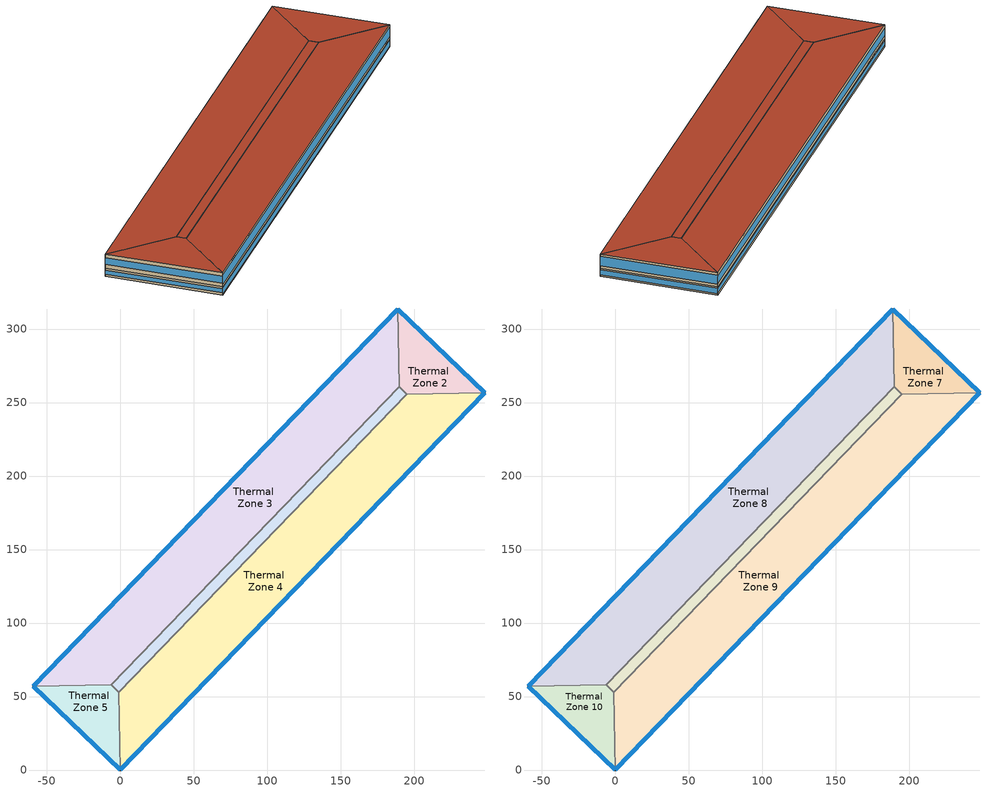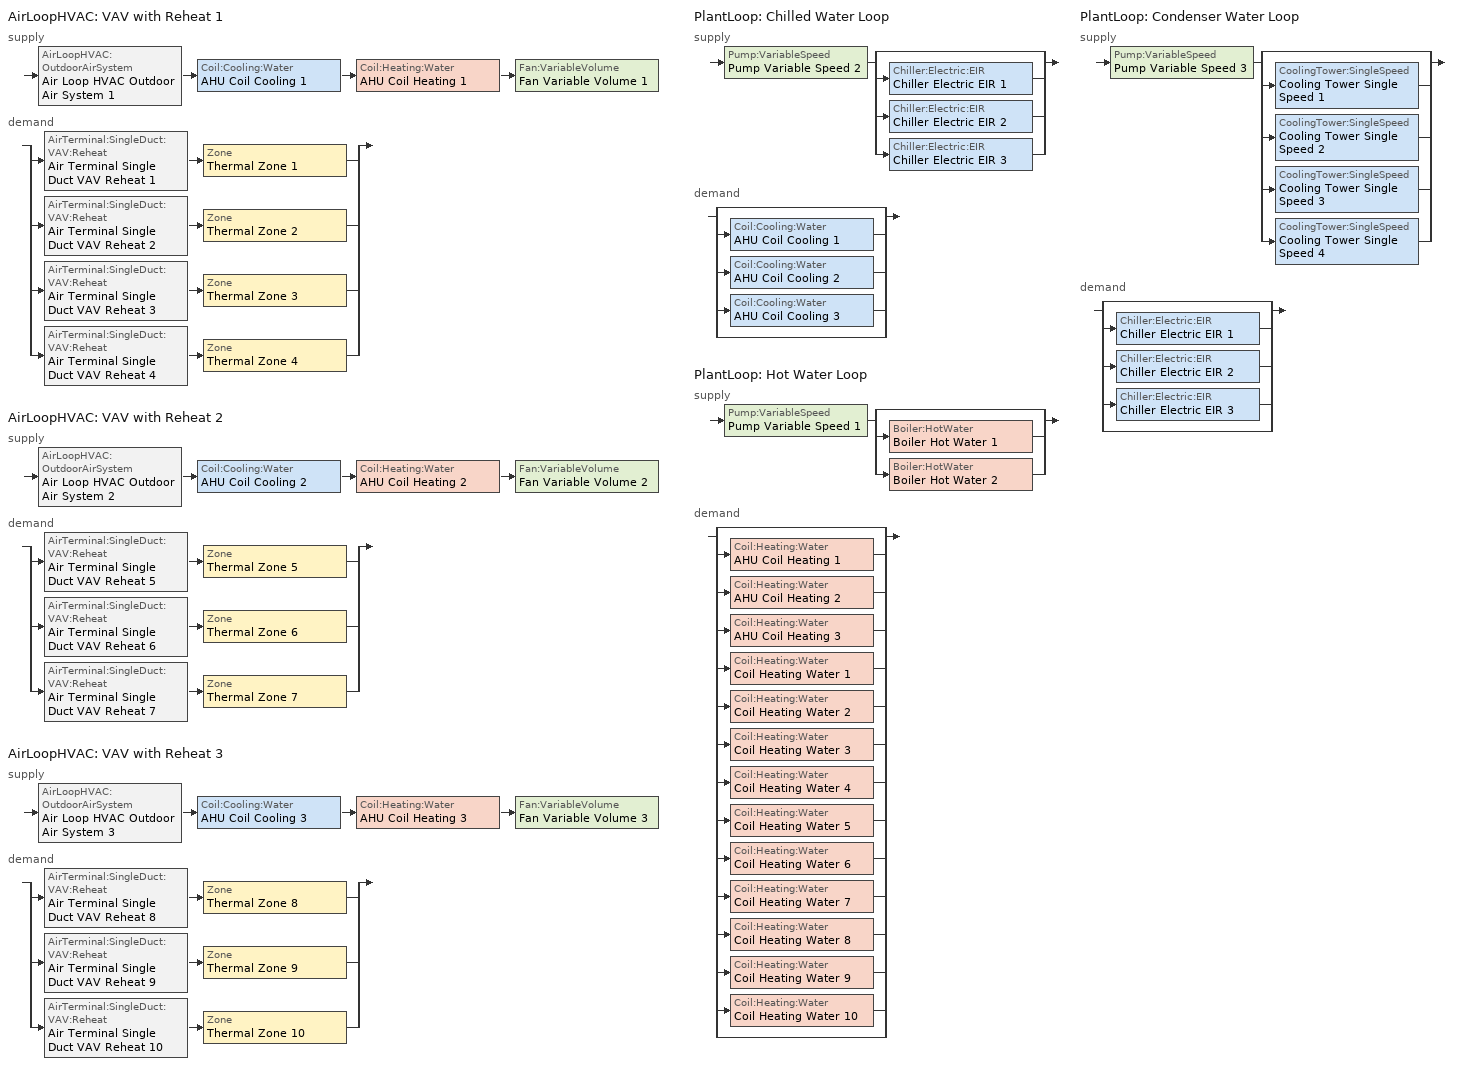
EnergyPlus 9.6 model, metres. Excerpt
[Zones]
Thermal Zone 1
 floor ground (ExtSlabCarpet): -0.92,52.97 -6.02,57.89 189.83,260.69 194.92,255.77 z0
 wall to Thermal Zone 5 (Interior Wall): -6.02,57.89 -0.92,52.97 z0:6.24
 wall to Thermal Zone 3 (Interior Wall): 189.83,260.69 -6.02,57.89 z0:6.24
 wall to Thermal Zone 2 (Interior Wall): 194.92,255.77 189.83,260.69 z0:6.24
 wall to Thermal Zone 4 (Interior Wall): -0.92,52.97 194.92,255.77 z0:6.24
Thermal Zone 2
 floor ground (ExtSlabCarpet): 194.92,255.77 189.83,260.69 188.9,313.66 247.89,256.7 z0
 wall outside (Ext Wall): 247.89,256.7 188.9,313.66 z0:6.24
 wall to Thermal Zone 4 (Interior Wall): 194.92,255.77 247.89,256.7 z0:6.24
 wall to Thermal Zone 3 (Interior Wall): 188.9,313.66 189.83,260.69 z0:6.24
 window (Ext Window): 247.88,256.7 188.91,313.65 z1.09:5.15
Thermal Zone 3
 floor ground (ExtSlabCarpet): -6.02,57.89 -58.99,56.96 188.9,313.66 189.83,260.69 z0
 wall outside (Ext Wall): 188.9,313.66 -58.99,56.96 z0:6.24
 wall to Thermal Zone 5 (Interior Wall): -58.99,56.96 -6.02,57.89 z0:6.24
 window (Ext Window): 188.9,313.65 -58.98,56.97 z1.53:4.71
Thermal Zone 4
 floor ground (ExtSlabCarpet): 194.92,255.77 247.89,256.7 0,0 -0.92,52.97 z0
 wall outside (Ext Wall): 0,0 247.89,256.7 z0:6.24
 wall to Thermal Zone 5 (Interior Wall): -0.92,52.97 0,0 z0:6.24
 window (Ext Window): 0.01,0.01 247.88,256.69 z1.09:5.15
Thermal Zone 5
 floor ground (ExtSlabCarpet): -58.99,56.96 -6.02,57.89 -0.92,52.97 0,0 z0
 wall outside (Ext Wall): -58.99,56.96 0,0 z0:6.24
 window (Ext Window): -58.98,56.96 -0.01,0.01 z1.62:4.62
Thermal Zone 6
 floor to Thermal Zone 1 (Interior Floor): -0.92,52.97 -6.02,57.89 189.83,260.69 194.92,255.77 z6.24
 wall to Thermal Zone 10 (Interior Wall): -6.02,57.89 -0.92,52.97 z6.24:16.94
 wall to Thermal Zone 8 (Interior Wall): 189.83,260.69 -6.02,57.89 z6.24:16.94
 wall to Thermal Zone 7 (Interior Wall): 194.92,255.77 189.83,260.69 z6.24:16.94
 wall to Thermal Zone 9 (Interior Wall): -0.92,52.97 194.92,255.77 z6.24:16.94
 roof outside (Ext Roof): 194.92,255.77 189.83,260.69 -6.02,57.89 -0.92,52.97 z16.94
Thermal Zone 7
 floor to Thermal Zone 2 (Interior Floor): 194.92,255.77 189.83,260.69 188.9,313.66 247.89,256.7 z6.24
 wall outside (Ext Wall): 247.89,256.7 188.9,313.66 z6.24:16.94
 wall to Thermal Zone 9 (Interior Wall): 194.92,255.77 247.89,256.7 z6.24:16.94
 wall to Thermal Zone 8 (Interior Wall): 188.9,313.66 189.83,260.69 z6.24:16.94
 window (Ext Window): 247.88,256.7 188.91,313.65 z8.11:15.07
 roof outside (Ext Roof): 247.89,256.7 188.9,313.66 189.83,260.69 194.92,255.77 z16.94
Thermal Zone 8
 floor to Thermal Zone 3 (Interior Floor): -6.02,57.89 -58.99,56.96 188.9,313.66 189.83,260.69 z6.24
 wall outside (Ext Wall): 188.9,313.66 -58.99,56.96 z6.24:16.94
 wall to Thermal Zone 10 (Interior Wall): -58.99,56.96 -6.02,57.89 z6.24:16.94
 window (Ext Window): 188.9,313.65 -58.98,56.97 z8.86:14.32
 roof outside (Ext Roof): 189.83,260.69 188.9,313.66 -58.99,56.96 -6.02,57.89 z16.94
Thermal Zone 9
 floor to Thermal Zone 4 (Interior Floor): 194.92,255.77 247.89,256.7 0,0 -0.92,52.97 z6.24
 wall outside (Ext Wall): 0,0 247.89,256.7 z6.24:16.94
 wall to Thermal Zone 10 (Interior Wall): -0.92,52.97 0,0 z6.24:16.94
 window (Ext Window): 0.01,0.01 247.88,256.69 z8.11:15.07
 roof outside (Ext Roof): -0.92,52.97 0,0 247.89,256.7 194.92,255.77 z16.94
Thermal Zone 10
 floor to Thermal Zone 5 (Interior Floor): -58.99,56.96 -6.02,57.89 -0.92,52.97 0,0 z6.24
 wall outside (Ext Wall): -58.99,56.96 0,0 z6.24:16.94
 window (Ext Window): -58.98,56.96 -0.01,0.01 z9.02:14.16
 roof outside (Ext Roof): 0,0 -0.92,52.97 -6.02,57.89 -58.99,56.96 z16.94
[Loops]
AirLoopHVAC 'VAV with Reheat 1'
 supply: AirLoopHVAC:OutdoorAirSystem 'Air Loop HVAC Outdoor Air System 1' > Coil:Cooling:Water 'AHU Coil Cooling 1' > Coil:Heating:Water 'AHU Coil Heating 1' > Fan:VariableVolume 'Fan Variable Volume 1'
 demand: split
  | AirTerminal:SingleDuct:VAV:Reheat 'Air Terminal Single Duct VAV Reheat 1' > Zone 'Thermal Zone 1'
  | AirTerminal:SingleDuct:VAV:Reheat 'Air Terminal Single Duct VAV Reheat 2' > Zone 'Thermal Zone 2'
  | AirTerminal:SingleDuct:VAV:Reheat 'Air Terminal Single Duct VAV Reheat 3' > Zone 'Thermal Zone 3'
  | AirTerminal:SingleDuct:VAV:Reheat 'Air Terminal Single Duct VAV Reheat 4' > Zone 'Thermal Zone 4'
AirLoopHVAC 'VAV with Reheat 2'
 supply: AirLoopHVAC:OutdoorAirSystem 'Air Loop HVAC Outdoor Air System 2' > Coil:Cooling:Water 'AHU Coil Cooling 2' > Coil:Heating:Water 'AHU Coil Heating 2' > Fan:VariableVolume 'Fan Variable Volume 2'
 demand: split
  | AirTerminal:SingleDuct:VAV:Reheat 'Air Terminal Single Duct VAV Reheat 5' > Zone 'Thermal Zone 5'
  | AirTerminal:SingleDuct:VAV:Reheat 'Air Terminal Single Duct VAV Reheat 6' > Zone 'Thermal Zone 6'
  | AirTerminal:SingleDuct:VAV:Reheat 'Air Terminal Single Duct VAV Reheat 7' > Zone 'Thermal Zone 7'
AirLoopHVAC 'VAV with Reheat 3'
 supply: AirLoopHVAC:OutdoorAirSystem 'Air Loop HVAC Outdoor Air System 3' > Coil:Cooling:Water 'AHU Coil Cooling 3' > Coil:Heating:Water 'AHU Coil Heating 3' > Fan:VariableVolume 'Fan Variable Volume 3'
 demand: split
  | AirTerminal:SingleDuct:VAV:Reheat 'Air Terminal Single Duct VAV Reheat 8' > Zone 'Thermal Zone 8'
  | AirTerminal:SingleDuct:VAV:Reheat 'Air Terminal Single Duct VAV Reheat 9' > Zone 'Thermal Zone 9'
  | AirTerminal:SingleDuct:VAV:Reheat 'Air Terminal Single Duct VAV Reheat 10' > Zone 'Thermal Zone 10'
PlantLoop 'Chilled Water Loop'
 supply: Pump:VariableSpeed 'Pump Variable Speed 2' > split
  | bypass
  | Chiller:Electric:EIR 'Chiller Electric EIR 1'
  | Chiller:Electric:EIR 'Chiller Electric EIR 2'
  | Chiller:Electric:EIR 'Chiller Electric EIR 3'
 demand: split
  | bypass
  | Coil:Cooling:Water 'AHU Coil Cooling 1'
  | Coil:Cooling:Water 'AHU Coil Cooling 2'
  | Coil:Cooling:Water 'AHU Coil Cooling 3'
  | bypass
PlantLoop 'Hot Water Loop'
 supply: Pump:VariableSpeed 'Pump Variable Speed 1' > split
  | bypass
  | Boiler:HotWater 'Boiler Hot Water 1'
  | Boiler:HotWater 'Boiler Hot Water 2'
 demand: split
  | bypass
  | Coil:Heating:Water 'AHU Coil Heating 1'
  | Coil:Heating:Water 'AHU Coil Heating 2'
  | Coil:Heating:Water 'AHU Coil Heating 3'
  | Coil:Heating:Water 'Coil Heating Water 1'
  | Coil:Heating:Water 'Coil Heating Water 2'
  | Coil:Heating:Water 'Coil Heating Water 3'
  | Coil:Heating:Water 'Coil Heating Water 4'
  | Coil:Heating:Water 'Coil Heating Water 5'
  | Coil:Heating:Water 'Coil Heating Water 6'
  | Coil:Heating:Water 'Coil Heating Water 7'
  | Coil:Heating:Water 'Coil Heating Water 8'
  | Coil:Heating:Water 'Coil Heating Water 9'
  | Coil:Heating:Water 'Coil Heating Water 10'
  | bypass
PlantLoop 'Condenser Water Loop'
 supply: Pump:VariableSpeed 'Pump Variable Speed 3' > split
  | bypass
  | CoolingTower:SingleSpeed 'Cooling Tower Single Speed 1'
  | CoolingTower:SingleSpeed 'Cooling Tower Single Speed 2'
  | CoolingTower:SingleSpeed 'Cooling Tower Single Speed 3'
  | CoolingTower:SingleSpeed 'Cooling Tower Single Speed 4'
 demand: split
  | bypass
  | Chiller:Electric:EIR 'Chiller Electric EIR 1'
  | Chiller:Electric:EIR 'Chiller Electric EIR 2'
  | Chiller:Electric:EIR 'Chiller Electric EIR 3'
  | bypass
[Building]
Building 1: North Axis {deg}=-0
[Site:Location]
Washington Dc Dulles IntL Ar: Latitude {deg}=38.98; Longitude {deg}=-77.47; Time Zone {hr}=-5; Elevation {m}=82
[SizingPeriod:DesignDay] Day of Month=21; Dry-Bulb Temperature Range Modifier Type=DefaultMultipliers; Barometric Pressure {Pa}=86790; Rain Indicator=No; Snow Indicator=No; Daylight Saving Time Indicator=No; Begin Environment Reset Mode=FullResetAtBeginEnvironment
Name | Month | Day Type | Maximum Dry-Bulb Temperature {C} | Daily Dry-Bulb Temperature Range {deltaC} | Humidity Condition Type | Wetbulb or DewPoint at Maximum Dry-Bulb {C} | Wind Speed {m/s} | Wind Direction {deg} | Solar Model Indicator | ASHRAE Clear Sky Optical Depth for Beam Irradiance (taub) | ASHRAE Clear Sky Optical Depth for Diffuse Irradiance (taud) | Enthalpy at Maximum Dry-Bulb {J/kg} | Sky Clearness
SALT-LAKE-CITY-IAP Ann Clg .4% Condns DB=>MWB | 7 | SummerDesignDay | 36.5 | 14.4 | Wetbulb | 17.1 | 5 | 340 | ASHRAETau | 0.339 | 2.366
SALT-LAKE-CITY-IAP Ann Clg .4% Condns DP=>MDB | 7 | SummerDesignDay | 22.5 | 14.4 | Dewpoint | 15.6 | 5 | 340 | ASHRAETau | 0.339 | 2.366
SALT-LAKE-CITY-IAP Ann Clg .4% Condns Enth=>MDB | 7 | SummerDesignDay | 30.8 | 14.4 | Enthalpy |  | 5 | 340 | ASHRAETau | 0.339 | 2.366 | 59300
SALT-LAKE-CITY-IAP Ann Clg .4% Condns WB=>MDB | 7 | SummerDesignDay | 31.2 | 14.4 | Wetbulb | 19 | 5 | 340 | ASHRAETau | 0.339 | 2.366
SALT-LAKE-CITY-IAP Ann Htg 99.6% Condns DB | 1 | WinterDesignDay | -12.4 | 0 | Wetbulb | -12.4 | 2.6 | 140 | ASHRAEClearSky |  |  |  | 0
SALT-LAKE-CITY-IAP Ann Htg Wind 99.6% Condns WS=>MCDB | 1 | WinterDesignDay | 6.8 | 0 | Wetbulb | 6.8 | 12.4 | 140 | ASHRAEClearSky |  |  |  | 0
SALT-LAKE-CITY-IAP Ann Hum_n 99.6% Condns DP=>MCDB | 1 | WinterDesignDay | -10.7 | 0 | Dewpoint | -16.2 | 2.6 | 140 | ASHRAEClearSky |  |  |  | 0
[Material] Thermal Absorptance=0.9
Name | Roughness | Thickness m | Conductivity W/m-K | Density kg/m3 | Specific Heat J/kg-K | Solar Absorptance | Visible Absorptance
wall concrete | MediumRough | 0.03 | 0.5 | 2243 | 837 | 0.65 | 0.65
roof concrete | MediumRough | 0.05 | 0.5 | 2243 | 837 | 0.65 | 0.65
Wall Insulation [18]; Roof Insulation [18] | MediumRough | 0.1693 | 0.049 | 265 | 836.8 | 0.7 | 0.7
F16 Acoustic tile | MediumSmooth | 0.0191 | 0.06 | 368 | 590 | 0.3 | 0.3
M11 100mm lightweight concrete | MediumRough | 0.1016 | 0.53 | 1280 | 840 | 0.5 | 0.5
MAT-CC05 4 HW CONCRETE | Rough | 0.1016 | 1.311 | 2240 | 836.8 | 0.85 | 0.85
G01a 19mm gypsum board | MediumSmooth | 0.019 | 0.16 | 800 | 1090 | 0.4 | 0.4
[Material:AirGap]
Name | Thermal Resistance m2-K/W
F04 Wall air space resistance | 0.15
F05 Ceiling air space resistance | 0.18
[Material:NoMass]
CP02 CARPET PAD: Roughness=Smooth; Thermal Resistance m2-K/W=0.1; Thermal Absorptance=0.9; Solar Absorptance=0.8; Visible Absorptance=0.8
[WindowMaterial:SimpleGlazingSystem]
Window Material Simple Glazing System: U-Factor W/m2-K=1.8; Solar Heat Gain Coefficient=0.3
[Construction]
Ext Roof: roof concrete, Roof Insulation [18]
Ext Wall: wall concrete, Wall Insulation [18]
Ext Window: Window Material Simple Glazing System
ExtSlabCarpet: MAT-CC05 4 HW CONCRETE, CP02 CARPET PAD
Interior Floor: F16 Acoustic tile, F05 Ceiling air space resistance, M11 100mm lightweight concrete
Interior Wall: G01a 19mm gypsum board, F04 Wall air space resistance, G01a 19mm gypsum board
[Zone]
Thermal Zone 1; Thermal Zone 2; Thermal Zone 3; Thermal Zone 4; Thermal Zone 5: 314, 0, 0, 0, , 1, , , , , , Yes
Thermal Zone 6; Thermal Zone 7; Thermal Zone 8; Thermal Zone 9; Thermal Zone 10: 314, 0, 0, 6.24, , 1, , , , , , Yes
[Controller:MechanicalVentilation] Availability Schedule=Always On Discrete; Demand Controlled Ventilation=No; System Outdoor Air Method=ZoneSum
Name | Zone or ZoneList Name 1 | Design Specification Outdoor Air Object Name 1 | Zone or ZoneList Name 2 | Design Specification Outdoor Air Object Name 2 | Zone or ZoneList Name 3 | Design Specification Outdoor Air Object Name 3 | Zone or ZoneList Name 4 | Design Specification Outdoor Air Object Name 4
Controller Mechanical Ventilation 1 | Thermal Zone 1 | Ventilation 1 | Thermal Zone 2 | Ventilation 2 | Thermal Zone 3 | Ventilation 3 | Thermal Zone 4 | Ventilation 4
Controller Mechanical Ventilation 2 | Thermal Zone 5 | Ventilation 5 | Thermal Zone 6 | Ventilation 6 | Thermal Zone 7 | Ventilation 7
Controller Mechanical Ventilation 3 | Thermal Zone 8 | Ventilation 8 | Thermal Zone 9 | Ventilation 9 | Thermal Zone 10 | Ventilation 10
[AirLoopHVAC] Design Supply Air Flow Rate m3/s=AutoSize; Design Return Air Flow Fraction of Supply Air Flow=1
VAV with Reheat 1; VAV with Reheat 2; VAV with Reheat 3
[Sizing:System] Type of Load to Size On=Sensible; Design Outdoor Air Flow Rate m3/s=Autosize; Central Heating Maximum System Air Flow Ratio=0.3; Preheat Design Temperature C=7; Preheat Design Humidity Ratio kgWater/kgDryAir=0.008; Precool Design Temperature C=12.8; Precool Design Humidity Ratio kgWater/kgDryAir=0.008; Type of Zone Sum to Use=NonCoincident; 100% Outdoor Air in Cooling=Yes; 100% Outdoor Air in Heating=Yes; Central Cooling Design Supply Air Humidity Ratio kgWater/kgDryAir=0.0085; Central Heating Design Supply Air Humidity Ratio kgWater/kgDryAir=0.008; Cooling Supply Air Flow Rate Method=DesignDay; Cooling Supply Air Flow Rate m3/s=0; Cooling Supply Air Flow Rate Per Floor Area m3/s-m2=0.00996765; Cooling Fraction of Autosized Cooling Supply Air Flow Rate=1; Cooling Supply Air Flow Rate Per Unit Cooling Capacity m3/s-W=3.94755e-05; Heating Supply Air Flow Rate Method=DesignDay; Heating Supply Air Flow Rate m3/s=0; Heating Supply Air Flow Rate Per Floor Area m3/s-m2=0.00996765; Heating Fraction of Autosized Heating Supply Air Flow Rate=1; Heating Fraction of Autosized Cooling Supply Air Flow Rate=1; Heating Supply Air Flow Rate Per Unit Heating Capacity m3/s-W=3.15882e-05; System Outdoor Air Method=ZoneSum; Zone Maximum Outdoor Air Fraction dimensionless=1; Cooling Design Capacity Method=CoolingDesignCapacity; Cooling Design Capacity W=Autosize; Cooling Design Capacity Per Floor Area W/m2=234.7; Fraction of Autosized Cooling Design Capacity=1; Heating Design Capacity Method=HeatingDesignCapacity; Heating Design Capacity W=Autosize; Heating Design Capacity Per Floor Area W/m2=157; Fraction of Autosized Heating Design Capacity=1; Central Cooling Capacity Control Method=OnOff; Occupant Diversity=Autosize
Name | Central Cooling Design Supply Air Temperature C | Central Heating Design Supply Air Temperature C
VAV with Reheat 1 | 17.8 | 17.8
VAV with Reheat 2 | 10.3 | 10.3
VAV with Reheat 3 | 11.5 | 11.5
[Controller:WaterCoil] Control Variable=Temperature; Actuator Variable=Flow; Controller Convergence Tolerance deltaC=Autosize; Maximum Actuated Flow m3/s=Autosize; Minimum Actuated Flow m3/s=0
Name | Action
Controller Water Coil Cooling 1; Controller Water Coil Cooling 2; Controller Water Coil Cooling 3 | Reverse
Controller Water Coil Heating 1; Controller Water Coil Heating 2; Controller Water Coil Heating 3 | Normal
[AvailabilityManager:Scheduled] Schedule=Always On Discrete
VAV with Reheat 1 Availability Manager; Air Loop HVAC Outdoor Air System 1 Availability Manager; VAV with Reheat 2 Availability Manager; Air Loop HVAC Outdoor Air System 2 Availability Manager; VAV with Reheat 3 Availability Manager; Air Loop HVAC Outdoor Air System 3 Availability Manager
[Controller:OutdoorAir] Minimum Outdoor Air Flow Rate m3/s=0; Maximum Outdoor Air Flow Rate m3/s=Autosize; Economizer Control Action Type=ModulateFlow; Economizer Maximum Limit Dry-Bulb Temperature C=28; Economizer Maximum Limit Enthalpy J/kg=64000; Economizer Minimum Limit Dry-Bulb Temperature C=-100; Lockout Type=NoLockout; Minimum Limit Type=FixedMinimum; High Humidity Control=No; Control High Indoor Humidity Based on Outdoor Humidity Ratio=Yes; Heat Recovery Bypass Control Type=BypassWhenWithinEconomizerLimits
Name | Economizer Control Type | Mechanical Ventilation Controller
Controller Outdoor Air 1 | DifferentialDryBulb | Controller Mechanical Ventilation 1
Controller Outdoor Air 2 | DifferentialEnthalpy | Controller Mechanical Ventilation 2
Controller Outdoor Air 3 | DifferentialEnthalpy | Controller Mechanical Ventilation 3
[SetpointManager:MixedAir] Control Variable=Temperature
Name | Setpoint Node or NodeList
Node Air Deck Mixed 1 OS Default SPM | Node Air Deck Mixed 1
Node Air Deck Cooling 1 OS Default SPM | Node Air Deck Cooling 1
Node Air Deck Heating 1 OS Default SPM | Node Air Deck Heating 1
Node Air Deck Mixed 2 OS Default SPM | Node Air Deck Mixed 2
Node Air Deck Cooling 2 OS Default SPM | Node Air Deck Cooling 2
Node Air Deck Heating 2 OS Default SPM | Node Air Deck Heating 2
Node Air Deck Mixed 3 OS Default SPM | Node Air Deck Mixed 3
Node Air Deck Cooling 3 OS Default SPM | Node Air Deck Cooling 3
Node Air Deck Heating 3 OS Default SPM | Node Air Deck Heating 3
[Coil:Cooling:Water] Availability Schedule=Always On Discrete; Design Water Flow Rate m3/s=Autosize; Design Air Flow Rate m3/s=Autosize; Design Inlet Water Temperature C=Autosize; Design Inlet Air Temperature C=Autosize; Design Outlet Air Temperature C=Autosize; Design Inlet Air Humidity Ratio kgWater/kgDryAir=Autosize; Design Outlet Air Humidity Ratio kgWater/kgDryAir=Autosize; Type of Analysis=SimpleAnalysis; Heat Exchanger Configuration=CrossFlow
AHU Coil Cooling 1; AHU Coil Cooling 2; AHU Coil Cooling 3
[Coil:Heating:Water] Availability Schedule=Always On Discrete; U-Factor Times Area Value W/K=Autosize; Maximum Water Flow Rate m3/s=Autosize; Performance Input Method=UFactorTimesAreaAndDesignWaterFlowRate; Rated Capacity W=Autosize; Rated Inlet Water Temperature C=82.2; Rated Inlet Air Temperature C=16.6; Rated Outlet Water Temperature C=71.1; Rated Outlet Air Temperature C=32.2; Rated Ratio for Air and Water Convection=0.5
AHU Coil Heating 1; AHU Coil Heating 2; AHU Coil Heating 3; Coil Heating Water 1; Coil Heating Water 2; Coil Heating Water 3; Coil Heating Water 4; Coil Heating Water 5; Coil Heating Water 6; Coil Heating Water 7; Coil Heating Water 8; Coil Heating Water 9; Coil Heating Water 10
[Fan:VariableVolume] Availability Schedule=Always On Discrete; Fan Power Minimum Flow Rate Input Method=FixedFlowRate; Fan Power Minimum Flow Fraction=0; Fan Power Minimum Air Flow Rate m3/s=0; Motor Efficiency=0.93; Motor In Airstream Fraction=1; Fan Power Coefficient 1=0.0407599; Fan Power Coefficient 2=0.088045; Fan Power Coefficient 3=-0.0729261; Fan Power Coefficient 4=0.94374; Fan Power Coefficient 5=0
Name | Fan Total Efficiency | Pressure Rise Pa | Maximum Flow Rate m3/s
Fan Variable Volume 1 | 0.76 | 819 | 78.12
Fan Variable Volume 2 | 0.65 | 664 | 102.04
Fan Variable Volume 3 | 0.64 | 470 | Autosize
[SetpointManager:Scheduled] Control Variable=Temperature
Name | Schedule | Setpoint Node or NodeList
Setpoint Manager Scheduled Air Duck 1 | Deck_Temperature 1 | Node Air Deck Supply 1
Setpoint Manager Scheduled Air Duck 2 | Deck_Temperature 2 | Node Air Deck Supply 2
Setpoint Manager Scheduled Air Duck 3 | Deck_Temperature 3 | Node Air Deck Supply 3
Setpoint Manager Scheduled Chilled Water Duck | Chilled_Water_Temperature | Node Chilled Water Deck Supply
Setpoint Manager Scheduled Hot Water Duck | Hot_Water_Temperature | Node Hot Water Deck Supply
[ZoneControl:Thermostat] Temperature Difference Between Cutout And Setpoint deltaC=0
Name | Zone or ZoneList | Control Type Schedule | Control 1
Thermal Zone 1 Thermostat | Thermal Zone 1 | Thermal Zone 1 Thermostat Schedule | Thermostat Setpoint Dual Setpoint 1
Thermal Zone 2 Thermostat | Thermal Zone 2 | Thermal Zone 2 Thermostat Schedule | Thermostat Setpoint Dual Setpoint 2
Thermal Zone 3 Thermostat | Thermal Zone 3 | Thermal Zone 3 Thermostat Schedule | Thermostat Setpoint Dual Setpoint 3
Thermal Zone 4 Thermostat | Thermal Zone 4 | Thermal Zone 4 Thermostat Schedule | Thermostat Setpoint Dual Setpoint 4
Thermal Zone 5 Thermostat | Thermal Zone 5 | Thermal Zone 5 Thermostat Schedule | Thermostat Setpoint Dual Setpoint 5
Thermal Zone 6 Thermostat | Thermal Zone 6 | Thermal Zone 6 Thermostat Schedule | Thermostat Setpoint Dual Setpoint 6
Thermal Zone 7 Thermostat | Thermal Zone 7 | Thermal Zone 7 Thermostat Schedule | Thermostat Setpoint Dual Setpoint 7
Thermal Zone 8 Thermostat | Thermal Zone 8 | Thermal Zone 8 Thermostat Schedule | Thermostat Setpoint Dual Setpoint 8
Thermal Zone 9 Thermostat | Thermal Zone 9 | Thermal Zone 9 Thermostat Schedule | Thermostat Setpoint Dual Setpoint 9
Thermal Zone 10 Thermostat | Thermal Zone 10 | Thermal Zone 10 Thermostat Schedule | Thermostat Setpoint Dual Setpoint 10
[ThermostatSetpoint:DualSetpoint]
Name | Heating Setpoint Temperature Schedule | Cooling Setpoint Temperature Schedule
Thermostat Setpoint Dual Setpoint 1 | HtgSetp 1 | ClgSetp 1
Thermostat Setpoint Dual Setpoint 2 | HtgSetp 2 | ClgSetp 2
Thermostat Setpoint Dual Setpoint 3 | HtgSetp 3 | ClgSetp 3
Thermostat Setpoint Dual Setpoint 4 | HtgSetp 4 | ClgSetp 4
Thermostat Setpoint Dual Setpoint 5 | HtgSetp 5 | ClgSetp 5
Thermostat Setpoint Dual Setpoint 6 | HtgSetp 6 | ClgSetp 6
Thermostat Setpoint Dual Setpoint 7 | HtgSetp 7 | ClgSetp 7
Thermostat Setpoint Dual Setpoint 8 | HtgSetp 8 | ClgSetp 8
Thermostat Setpoint Dual Setpoint 9 | HtgSetp 9 | ClgSetp 9
Thermostat Setpoint Dual Setpoint 10 | HtgSetp 10 | ClgSetp 10
[AirTerminal:SingleDuct:VAV:Reheat] Availability Schedule=Always On Discrete; Maximum Air Flow Rate m3/s=Autosize; Zone Minimum Air Flow Input Method=Constant; Constant Minimum Air Flow Fraction=0.3; Fixed Minimum Air Flow Rate m3/s=0; Maximum Hot Water or Steam Flow Rate m3/s=Autosize; Minimum Hot Water or Steam Flow Rate m3/s=0; Convergence Tolerance=0.001; Damper Heating Action=Normal; Maximum Flow per Zone Floor Area During Reheat m3/s-m2=Autocalculate; Maximum Flow Fraction During Reheat=Autocalculate; Maximum Reheat Air Temperature C=35
Name | Reheat Coil
Air Terminal Single Duct VAV Reheat 1 | Coil Heating Water 1
Air Terminal Single Duct VAV Reheat 2 | Coil Heating Water 2
Air Terminal Single Duct VAV Reheat 3 | Coil Heating Water 3
Air Terminal Single Duct VAV Reheat 4 | Coil Heating Water 4
Air Terminal Single Duct VAV Reheat 5 | Coil Heating Water 5
Air Terminal Single Duct VAV Reheat 6 | Coil Heating Water 6
Air Terminal Single Duct VAV Reheat 7 | Coil Heating Water 7
Air Terminal Single Duct VAV Reheat 8 | Coil Heating Water 8
Air Terminal Single Duct VAV Reheat 9 | Coil Heating Water 9
Air Terminal Single Duct VAV Reheat 10 | Coil Heating Water 10
[Zone equipment]
Thermal Zone 1: Air Terminal Single Duct VAV Reheat 1
Thermal Zone 2: Air Terminal Single Duct VAV Reheat 2
Thermal Zone 3: Air Terminal Single Duct VAV Reheat 3
Thermal Zone 4: Air Terminal Single Duct VAV Reheat 4
Thermal Zone 5: Air Terminal Single Duct VAV Reheat 5
Thermal Zone 6: Air Terminal Single Duct VAV Reheat 6
Thermal Zone 7: Air Terminal Single Duct VAV Reheat 7
Thermal Zone 8: Air Terminal Single Duct VAV Reheat 8
Thermal Zone 9: Air Terminal Single Duct VAV Reheat 9
Thermal Zone 10: Air Terminal Single Duct VAV Reheat 10
[Sizing:Zone] Zone Cooling Design Supply Air Temperature Input Method=SupplyAirTemperature; Zone Cooling Design Supply Air Temperature Difference deltaC=11.11; Zone Heating Design Supply Air Temperature Input Method=SupplyAirTemperature; Zone Heating Design Supply Air Temperature Difference deltaC=11.11; Zone Cooling Design Supply Air Humidity Ratio kgWater/kgDryAir=0.0085; Zone Heating Design Supply Air Humidity Ratio kgWater/kgDryAir=0.008; Cooling Design Air Flow Method=DesignDay; Cooling Design Air Flow Rate m3/s=0; Cooling Minimum Air Flow per Zone Floor Area m3/s-m2=0.000762; Cooling Minimum Air Flow m3/s=0; Cooling Minimum Air Flow Fraction=0; Heating Design Air Flow Method=DesignDay; Heating Design Air Flow Rate m3/s=0; Heating Maximum Air Flow per Zone Floor Area m3/s-m2=0.002032; Heating Maximum Air Flow m3/s=0.141576; Heating Maximum Air Flow Fraction=0.3; Account for Dedicated Outdoor Air System=No
Name | Zone Cooling Design Supply Air Temperature C | Zone Heating Design Supply Air Temperature C | Design Specification Outdoor Air Object
Thermal Zone 1 | 17.8 | 41.8 | Ventilation 1
Thermal Zone 2 | 17.8 | 41.8 | Ventilation 2
Thermal Zone 3 | 17.8 | 41.8 | Ventilation 3
Thermal Zone 4 | 17.8 | 41.8 | Ventilation 4
Thermal Zone 5 | 10.3 | 51.1 | Ventilation 5
Thermal Zone 6 | 10.3 | 51.1 | Ventilation 6
Thermal Zone 7 | 10.3 | 51.1 | Ventilation 7
Thermal Zone 8 | 11.5 | 37.6 | Ventilation 8
Thermal Zone 9 | 11.5 | 37.6 | Ventilation 9
Thermal Zone 10 | 11.5 | 37.6 | Ventilation 10
[DesignSpecification:OutdoorAir] Outdoor Air Method=Sum; Outdoor Air Flow per Person m3/s-person=0; Outdoor Air Flow per Zone Floor Area m3/s-m2=0; Outdoor Air Flow per Zone m3/s=0
Name | Outdoor Air Flow Air Changes per Hour 1/hr
Ventilation 1; Ventilation 2; Ventilation 3; Ventilation 4 | 3.11
Ventilation 5; Ventilation 6; Ventilation 7 | 1.9
Ventilation 8; Ventilation 9; Ventilation 10 | 0.57
[Chiller:Electric:EIR] Reference Capacity W=Autosize; Reference Leaving Chilled Water Temperature C=6.67; Reference Entering Condenser Fluid Temperature C=29.4; Reference Chilled Water Flow Rate m3/s=Autosize; Reference Condenser Fluid Flow Rate m3/s=Autosize; Cooling Capacity Function of Temperature Curve=Curve Biquadratic 1; Electric Input to Cooling Output Ratio Function of Temperature Curve=Curve Biquadratic 2; Electric Input to Cooling Output Ratio Function of Part Load Ratio Curve=Curve Quadratic 1; Minimum Part Load Ratio=0.1; Maximum Part Load Ratio=1; Optimum Part Load Ratio=1; Minimum Unloading Ratio=0.2; Condenser Type=WaterCooled; Condenser Fan Power Ratio W/W=0; Fraction of Compressor Electric Consumption Rejected by Condenser=1; Leaving Chilled Water Lower Temperature Limit C=2; Chiller Flow Mode=NotModulated; Sizing Factor=1; Basin Heater Capacity W/K=0; Basin Heater Setpoint Temperature C=10; Condenser Heat Recovery Relative Capacity Fraction=1
Name | Reference COP W/W
Chiller Electric EIR 1 | 3.5
Chiller Electric EIR 2 | 4.5
Chiller Electric EIR 3 | 5.5
[PlantEquipmentList]
Chilled Water Loop Cooling Equipment List: Chiller:Electric:EIR, Chiller Electric EIR 1, Chiller:Electric:EIR, Chiller Electric EIR 2, Chiller:Electric:EIR, Chiller Electric EIR 3
Hot Water Loop Heating Equipment List: Boiler:HotWater, Boiler Hot Water 1, Boiler:HotWater, Boiler Hot Water 2
Condenser Water Loop Cooling Equipment List: CoolingTower:SingleSpeed, Cooling Tower Single Speed 1, CoolingTower:SingleSpeed, Cooling Tower Single Speed 2, CoolingTower:SingleSpeed, Cooling Tower Single Speed 3, CoolingTower:SingleSpeed, Cooling Tower Single Speed 4
[PlantLoop] Fluid Type=Water; Load Distribution Scheme=Optimal; Plant Loop Demand Calculation Scheme=SingleSetpoint
Name | Plant Equipment Operation Scheme | Maximum Loop Temperature C | Minimum Loop Temperature C | Maximum Loop Flow Rate m3/s | Minimum Loop Flow Rate m3/s | Plant Loop Volume m3 | Maximum Loop Temperature | Minimum Loop Temperature | Maximum Loop Flow Rate | Minimum Loop Flow Rate | Plant Loop Volume
Chilled Water Loop | Chilled Water Loop Operation Schemes | 100 | 0 | Autosize | 0 | Autocalculate
Hot Water Loop | Hot Water Loop Operation Schemes |  |  |  |  |  | 100 | 0 | Autosize | 0 | Autocalculate
Condenser Water Loop | Condenser Water Loop Operation Schemes |  |  |  |  |  | 100 | 0 | Autosize | 0 | Autocalculate
[Sizing:Plant] Sizing Option=NonCoincident; Zone Timesteps in Averaging Window=1; Coincident Sizing Factor Mode=None
Name | Loop Type | Design Loop Exit Temperature C | Loop Design Temperature Difference deltaC | Design Loop Exit Temperature | Loop Design Temperature Difference
Chilled Water Loop | Cooling | 6.7 | 6.7
Hot Water Loop | Heating |  |  | 67 | 11
Condenser Water Loop | Condenser |  |  | 29.4 | 5.6
[Pump:VariableSpeed] Design Maximum Flow Rate m3/s=Autosize; Design Power Consumption W=Autosize; Motor Efficiency=0.8; Fraction of Motor Inefficiencies to Fluid Stream=0; Coefficient 1 of the Part Load Performance Curve=0; Coefficient 2 of the Part Load Performance Curve=1; Coefficient 3 of the Part Load Performance Curve=0; Coefficient 4 of the Part Load Performance Curve=0; Pump Control Type=Intermittent; Skin Loss Radiative Fraction=0.5; Design Power Sizing Method=PowerPerFlowPerPressure; Design Minimum Flow Rate Fraction=0
Name | Design Pump Head Pa | Design Minimum Flow Rate m3/s | Design Electric Power per Unit Flow Rate W/(m3/s) | Design Shaft Power per Unit Flow Rate per Unit Head W/((m3/s)-Pa) | Design Minimum Flow Rate | Design Electric Power per Unit Flow Rate | Design Shaft Power per Unit Flow Rate per Unit Head
Pump Variable Speed 2 | 179352 | 0 | 348701.1 | 1.28205
Pump Variable Speed 1 | 180000 |  |  |  | 0 | 348701.1 | 1.28205
Pump Variable Speed 3 | 179352 |  |  |  | 0 | 348701.1 | 1.28205
[PlantEquipmentOperationSchemes] Control Scheme Schedule Name 1=Always On Discrete
Name | Control Scheme Object Type 1 | Control Scheme Name 1
Chilled Water Loop Operation Schemes | PlantEquipmentOperation:CoolingLoad | Chilled Water Loop Cooling Operation Scheme
Hot Water Loop Operation Schemes | PlantEquipmentOperation:HeatingLoad | Hot Water Loop Heating Operation Scheme
Condenser Water Loop Operation Schemes | PlantEquipmentOperation:CoolingLoad | Condenser Water Loop Cooling Operation Scheme
[PlantEquipmentOperation:CoolingLoad] Load Range Lower Limit 1=0; Load Range Upper Limit 1=1000000000
Name | Range Equipment List Name 1
Chilled Water Loop Cooling Operation Scheme | Chilled Water Loop Cooling Equipment List
Condenser Water Loop Cooling Operation Scheme | Condenser Water Loop Cooling Equipment List
[Boiler:HotWater] Fuel Type=Coal; Nominal Capacity W=Autosize; Efficiency Curve Temperature Evaluation Variable=LeavingBoiler; Normalized Boiler Efficiency Curve=Boiler Efficiency; Design Water Flow Rate m3/s=Autosize; Minimum Part Load Ratio=0; Maximum Part Load Ratio=1; Optimum Part Load Ratio=1; Water Outlet Upper Temperature Limit C=99; Boiler Flow Mode=NotModulated; Parasitic Electric Load W=0; Sizing Factor=1
Name | Nominal Thermal Efficiency
Boiler Hot Water 1 | 0.7
Boiler Hot Water 2 | 0.85
[PlantEquipmentOperation:HeatingLoad]
Hot Water Loop Heating Operation Scheme: Load Range Lower Limit 1=0; Load Range Upper Limit 1=1000000000; Range Equipment List Name 1=Hot Water Loop Heating Equipment List
[CoolingTower:SingleSpeed] Design Water Flow Rate m3/s=Autosize; Design Air Flow Rate m3/s=Autosize; Design Fan Power W=Autosize; Design U-Factor Times Area Value W/K=Autosize; Free Convection Regime Air Flow Rate m3/s=Autosize; Free Convection Regime Air Flow Rate Sizing Factor=0.1; Free Convection Regime U-Factor Times Area Value W/K=Autosize; Free Convection U-Factor Times Area Value Sizing Factor=0.1; Performance Input Method=UFactorTimesAreaAndDesignWaterFlowRate; Heat Rejection Capacity and Nominal Capacity Sizing Ratio=1.25; Free Convection Capacity W=0; Free Convection Nominal Capacity Sizing Factor=0.1; Design Inlet Air Dry-Bulb Temperature C=25.6; Design Inlet Air Wet-Bulb Temperature C=25.6; Design Approach Temperature deltaC=Autosize; Design Range Temperature deltaC=Autosize; Basin Heater Capacity W/K=0; Basin Heater Setpoint Temperature C=2; Evaporation Loss Mode=LossFactor; Evaporation Loss Factor percent/K=0.2; Drift Loss Percent percent=0.008; Blowdown Calculation Mode=ConcentrationRatio; Blowdown Concentration Ratio=3; Capacity Control=FanCycling; Number of Cells=1; Cell Control=MinimalCell; Cell Minimum  Water Flow Rate Fraction=0.33; Cell Maximum Water Flow Rate Fraction=2.5; Sizing Factor=1
Cooling Tower Single Speed 1; Cooling Tower Single Speed 2; Cooling Tower Single Speed 3; Cooling Tower Single Speed 4
[SetpointManager:FollowOutdoorAirTemperature]
Setpoint Manager Follow Outdoor Air Temperature 1: Control Variable=Temperature; Reference Temperature Type=OutdoorAirWetBulb; Offset Temperature Difference=1.5; Maximum Setpoint Temperature=80; Minimum Setpoint Temperature=6; Setpoint Node or NodeList=Node Condenser Water Deck Supply
[Schedule:Day:Interval]
HtgSetp Summer Design Day 1; HtgSetp Summer Design Day 2; HtgSetp Summer Design Day 3; HtgSetp Summer Design Day 4; HtgSetp Summer Design Day 5; HtgSetp Summer Design Day 6; HtgSetp Summer Design Day 7; HtgSetp Summer Design Day 8; HtgSetp Summer Design Day 9; HtgSetp Summer Design Day 10: No, 24:00, 15.6
HtgSetp Winter Design Day 1; HtgSetp Winter Design Day 2; HtgSetp Winter Design Day 3; HtgSetp Winter Design Day 4; HtgSetp Winter Design Day 5; HtgSetp Winter Design Day 6; HtgSetp Winter Design Day 7; HtgSetp Winter Design Day 8; HtgSetp Winter Design Day 9; HtgSetp Winter Design Day 10: No, 24:00, 21
ClgSetp Summer Design Day 1; ClgSetp Summer Design Day 2; ClgSetp Summer Design Day 3; ClgSetp Summer Design Day 4; ClgSetp Summer Design Day 5; ClgSetp Summer Design Day 6; ClgSetp Summer Design Day 7; ClgSetp Summer Design Day 8; ClgSetp Summer Design Day 9; ClgSetp Summer Design Day 10: No, 06:00, 26.7, 22:00, 24, 24:00, 26.7
ClgSetp Winter Design Day 1; ClgSetp Winter Design Day 2; ClgSetp Winter Design Day 3; ClgSetp Winter Design Day 4; ClgSetp Winter Design Day 5; ClgSetp Winter Design Day 6; ClgSetp Winter Design Day 7; ClgSetp Winter Design Day 8; ClgSetp Winter Design Day 9; ClgSetp Winter Design Day 10: No, 24:00, 26.7
ClgSetp Default Schedule 1; ClgSetp Default Schedule 2; ClgSetp Default Schedule 3; ClgSetp Default Schedule 4; ClgSetp Default Schedule 5: Temperature 37, No, 01:00, 26, 02:00, 26, 03:00, 26, 04:00, 26, 05:00, 26, 06:00, 26, 07:00, 24, 08:00, 24, 09:00, 24, 10:00, 24, 11:00, 24, 12:00, 24, 13:00, 24, 14:00, 24, 15:00, 24, 16:00, 24, 17:00, 24, 18:00, 24, 19:00, 26, 20:00, 26, 21:00, 26, 22:00, 26, 23:00, 26, 24:00, 26
HtgSetp Default Schedule 1; HtgSetp Default Schedule 2; HtgSetp Default Schedule 3; HtgSetp Default Schedule 4; HtgSetp Default Schedule 5: Temperature 36, No, 01:00, 18, 02:00, 18, 03:00, 18, 04:00, 18, 05:00, 18, 06:00, 18, 07:00, 20, 08:00, 20, 09:00, 20, 10:00, 20, 11:00, 20, 12:00, 20, 13:00, 20, 14:00, 20, 15:00, 20, 16:00, 20, 17:00, 20, 18:00, 20, 19:00, 18, 20:00, 18, 21:00, 18, 22:00, 18, 23:00, 18, 24:00, 18
ClgSetp Default Schedule 6; ClgSetp Default Schedule 7; ClgSetp Default Schedule 8: Temperature 37, No, 01:00, 27, 02:00, 27, 03:00, 27, 04:00, 27, 05:00, 27, 06:00, 27, 07:00, 27, 08:00, 27, 09:00, 25, 10:00, 25, 11:00, 25, 12:00, 25, 13:00, 25, 14:00, 25, 15:00, 25, 16:00, 25, 17:00, 25, 18:00, 25, 19:00, 25, 20:00, 25, 21:00, 27, 22:00, 27, 23:00, 27, 24:00, 27
HtgSetp Default Schedule 6; HtgSetp Default Schedule 7; HtgSetp Default Schedule 8: Temperature 36, No, 01:00, 18, 02:00, 18, 03:00, 18, 04:00, 18, 05:00, 18, 06:00, 18, 07:00, 18, 08:00, 18, 09:00, 21, 10:00, 21, 11:00, 21, 12:00, 21, 13:00, 21, 14:00, 21, 15:00, 21, 16:00, 21, 17:00, 21, 18:00, 21, 19:00, 21, 20:00, 21, 21:00, 18, 22:00, 18, 23:00, 18, 24:00, 18
ClgSetp Default Schedule 9; ClgSetp Default Schedule 10: Temperature 37, No, 01:00, 28, 02:00, 28, 03:00, 28, 04:00, 28, 05:00, 28, 06:00, 28, 07:00, 28, 08:00, 28, 09:00, 28, 10:00, 28, 11:00, 26, 12:00, 26, 13:00, 26, 14:00, 26, 15:00, 26, 16:00, 26, 17:00, 26, 18:00, 26, 19:00, 26, 20:00, 26, 21:00, 26, 22:00, 26, 23:00, 28, 24:00, 28
HtgSetp Default Schedule 9; HtgSetp Default Schedule 10: Temperature 36, No, 01:00, 16, 02:00, 16, 03:00, 16, 04:00, 16, 05:00, 16, 06:00, 16, 07:00, 16, 08:00, 16, 09:00, 16, 10:00, 16, 11:00, 22, 12:00, 22, 13:00, 22, 14:00, 22, 15:00, 22, 16:00, 22, 17:00, 22, 18:00, 22, 19:00, 22, 20:00, 22, 21:00, 22, 22:00, 22, 23:00, 16, 24:00, 16
Deck_Temperature_Default 1; Deck_Temperature_Summer_Design_Day 1; Deck_Temperature_Winter_Design_Day 1: No, 24:00, 17.8
Deck_Temperature_Default 2; Deck_Temperature_Summer_Design_Day 2; Deck_Temperature_Winter_Design_Day 2: No, 24:00, 10.3
Deck_Temperature_Default 3; Deck_Temperature_Summer_Design_Day 3; Deck_Temperature_Winter_Design_Day 3: No, 24:00, 11.5
Chilled_Water_Temperature_Default; Chilled_Water_Temperature_Summer_Design_Day; Chilled_Water_Temperature_Winter_Design_Day: No, 24:00, 6.7
Hot_Water_Temperature_Default; Hot_Water_Temperature_Summer_Design_Day; Hot_Water_Temperature_Winter_Design_Day: No, 24:00, 67
[Schedule:Week:Daily]
HtgSetp 1 Week Rule - Jan1-Dec31: HtgSetp Default Schedule 1, HtgSetp Default Schedule 1, HtgSetp Default Schedule 1, HtgSetp Default Schedule 1, HtgSetp Default Schedule 1, HtgSetp Default Schedule 1, HtgSetp Default Schedule 1, HtgSetp Default Schedule 1, HtgSetp Summer Design Day 1, HtgSetp Winter Design Day 1, HtgSetp Default Schedule 1, HtgSetp Default Schedule 1
ClgSetp 1 Week Rule - Jan1-Dec31: ClgSetp Default Schedule 1, ClgSetp Default Schedule 1, ClgSetp Default Schedule 1, ClgSetp Default Schedule 1, ClgSetp Default Schedule 1, ClgSetp Default Schedule 1, ClgSetp Default Schedule 1, ClgSetp Default Schedule 1, ClgSetp Summer Design Day 1, ClgSetp Winter Design Day 1, ClgSetp Default Schedule 1, ClgSetp Default Schedule 1
HtgSetp 2 Week Rule - Jan1-Dec31: HtgSetp Default Schedule 2, HtgSetp Default Schedule 2, HtgSetp Default Schedule 2, HtgSetp Default Schedule 2, HtgSetp Default Schedule 2, HtgSetp Default Schedule 2, HtgSetp Default Schedule 2, HtgSetp Default Schedule 2, HtgSetp Summer Design Day 2, HtgSetp Winter Design Day 2, HtgSetp Default Schedule 2, HtgSetp Default Schedule 2
ClgSetp 2 Week Rule - Jan1-Dec31: ClgSetp Default Schedule 2, ClgSetp Default Schedule 2, ClgSetp Default Schedule 2, ClgSetp Default Schedule 2, ClgSetp Default Schedule 2, ClgSetp Default Schedule 2, ClgSetp Default Schedule 2, ClgSetp Default Schedule 2, ClgSetp Summer Design Day 2, ClgSetp Winter Design Day 2, ClgSetp Default Schedule 2, ClgSetp Default Schedule 2
HtgSetp 3 Week Rule - Jan1-Dec31: HtgSetp Default Schedule 3, HtgSetp Default Schedule 3, HtgSetp Default Schedule 3, HtgSetp Default Schedule 3, HtgSetp Default Schedule 3, HtgSetp Default Schedule 3, HtgSetp Default Schedule 3, HtgSetp Default Schedule 3, HtgSetp Summer Design Day 3, HtgSetp Winter Design Day 3, HtgSetp Default Schedule 3, HtgSetp Default Schedule 3
ClgSetp 3 Week Rule - Jan1-Dec31: ClgSetp Default Schedule 3, ClgSetp Default Schedule 3, ClgSetp Default Schedule 3, ClgSetp Default Schedule 3, ClgSetp Default Schedule 3, ClgSetp Default Schedule 3, ClgSetp Default Schedule 3, ClgSetp Default Schedule 3, ClgSetp Summer Design Day 3, ClgSetp Winter Design Day 3, ClgSetp Default Schedule 3, ClgSetp Default Schedule 3
HtgSetp 4 Week Rule - Jan1-Dec31: HtgSetp Default Schedule 4, HtgSetp Default Schedule 4, HtgSetp Default Schedule 4, HtgSetp Default Schedule 4, HtgSetp Default Schedule 4, HtgSetp Default Schedule 4, HtgSetp Default Schedule 4, HtgSetp Default Schedule 4, HtgSetp Summer Design Day 4, HtgSetp Winter Design Day 4, HtgSetp Default Schedule 4, HtgSetp Default Schedule 4
ClgSetp 4 Week Rule - Jan1-Dec31: ClgSetp Default Schedule 4, ClgSetp Default Schedule 4, ClgSetp Default Schedule 4, ClgSetp Default Schedule 4, ClgSetp Default Schedule 4, ClgSetp Default Schedule 4, ClgSetp Default Schedule 4, ClgSetp Default Schedule 4, ClgSetp Summer Design Day 4, ClgSetp Winter Design Day 4, ClgSetp Default Schedule 4, ClgSetp Default Schedule 4
HtgSetp 5 Week Rule - Jan1-Dec31: HtgSetp Default Schedule 5, HtgSetp Default Schedule 5, HtgSetp Default Schedule 5, HtgSetp Default Schedule 5, HtgSetp Default Schedule 5, HtgSetp Default Schedule 5, HtgSetp Default Schedule 5, HtgSetp Default Schedule 5, HtgSetp Summer Design Day 5, HtgSetp Winter Design Day 5, HtgSetp Default Schedule 5, HtgSetp Default Schedule 5
ClgSetp 5 Week Rule - Jan1-Dec31: ClgSetp Default Schedule 5, ClgSetp Default Schedule 5, ClgSetp Default Schedule 5, ClgSetp Default Schedule 5, ClgSetp Default Schedule 5, ClgSetp Default Schedule 5, ClgSetp Default Schedule 5, ClgSetp Default Schedule 5, ClgSetp Summer Design Day 5, ClgSetp Winter Design Day 5, ClgSetp Default Schedule 5, ClgSetp Default Schedule 5
HtgSetp 6 Week Rule - Jan1-Dec31: HtgSetp Default Schedule 6, HtgSetp Default Schedule 6, HtgSetp Default Schedule 6, HtgSetp Default Schedule 6, HtgSetp Default Schedule 6, HtgSetp Default Schedule 6, HtgSetp Default Schedule 6, HtgSetp Default Schedule 6, HtgSetp Summer Design Day 6, HtgSetp Winter Design Day 6, HtgSetp Default Schedule 6, HtgSetp Default Schedule 6
ClgSetp 6 Week Rule - Jan1-Dec31: ClgSetp Default Schedule 6, ClgSetp Default Schedule 6, ClgSetp Default Schedule 6, ClgSetp Default Schedule 6, ClgSetp Default Schedule 6, ClgSetp Default Schedule 6, ClgSetp Default Schedule 6, ClgSetp Default Schedule 6, ClgSetp Summer Design Day 6, ClgSetp Winter Design Day 6, ClgSetp Default Schedule 6, ClgSetp Default Schedule 6
HtgSetp 7 Week Rule - Jan1-Dec31: HtgSetp Default Schedule 7, HtgSetp Default Schedule 7, HtgSetp Default Schedule 7, HtgSetp Default Schedule 7, HtgSetp Default Schedule 7, HtgSetp Default Schedule 7, HtgSetp Default Schedule 7, HtgSetp Default Schedule 7, HtgSetp Summer Design Day 7, HtgSetp Winter Design Day 7, HtgSetp Default Schedule 7, HtgSetp Default Schedule 7
ClgSetp 7 Week Rule - Jan1-Dec31: ClgSetp Default Schedule 7, ClgSetp Default Schedule 7, ClgSetp Default Schedule 7, ClgSetp Default Schedule 7, ClgSetp Default Schedule 7, ClgSetp Default Schedule 7, ClgSetp Default Schedule 7, ClgSetp Default Schedule 7, ClgSetp Summer Design Day 7, ClgSetp Winter Design Day 7, ClgSetp Default Schedule 7, ClgSetp Default Schedule 7
HtgSetp 8 Week Rule - Jan1-Dec31: HtgSetp Default Schedule 8, HtgSetp Default Schedule 8, HtgSetp Default Schedule 8, HtgSetp Default Schedule 8, HtgSetp Default Schedule 8, HtgSetp Default Schedule 8, HtgSetp Default Schedule 8, HtgSetp Default Schedule 8, HtgSetp Summer Design Day 8, HtgSetp Winter Design Day 8, HtgSetp Default Schedule 8, HtgSetp Default Schedule 8
ClgSetp 8 Week Rule - Jan1-Dec31: ClgSetp Default Schedule 8, ClgSetp Default Schedule 8, ClgSetp Default Schedule 8, ClgSetp Default Schedule 8, ClgSetp Default Schedule 8, ClgSetp Default Schedule 8, ClgSetp Default Schedule 8, ClgSetp Default Schedule 8, ClgSetp Summer Design Day 8, ClgSetp Winter Design Day 8, ClgSetp Default Schedule 8, ClgSetp Default Schedule 8
HtgSetp 9 Week Rule - Jan1-Dec31: HtgSetp Default Schedule 9, HtgSetp Default Schedule 9, HtgSetp Default Schedule 9, HtgSetp Default Schedule 9, HtgSetp Default Schedule 9, HtgSetp Default Schedule 9, HtgSetp Default Schedule 9, HtgSetp Default Schedule 9, HtgSetp Summer Design Day 9, HtgSetp Winter Design Day 9, HtgSetp Default Schedule 9, HtgSetp Default Schedule 9
ClgSetp 9 Week Rule - Jan1-Dec31: ClgSetp Default Schedule 9, ClgSetp Default Schedule 9, ClgSetp Default Schedule 9, ClgSetp Default Schedule 9, ClgSetp Default Schedule 9, ClgSetp Default Schedule 9, ClgSetp Default Schedule 9, ClgSetp Default Schedule 9, ClgSetp Summer Design Day 9, ClgSetp Winter Design Day 9, ClgSetp Default Schedule 9, ClgSetp Default Schedule 9
HtgSetp 10 Week Rule - Jan1-Dec31: HtgSetp Default Schedule 10, HtgSetp Default Schedule 10, HtgSetp Default Schedule 10, HtgSetp Default Schedule 10, HtgSetp Default Schedule 10, HtgSetp Default Schedule 10, HtgSetp Default Schedule 10, HtgSetp Default Schedule 10, HtgSetp Summer Design Day 10, HtgSetp Winter Design Day 10, HtgSetp Default Schedule 10, HtgSetp Default Schedule 10
ClgSetp 10 Week Rule - Jan1-Dec31: ClgSetp Default Schedule 10, ClgSetp Default Schedule 10, ClgSetp Default Schedule 10, ClgSetp Default Schedule 10, ClgSetp Default Schedule 10, ClgSetp Default Schedule 10, ClgSetp Default Schedule 10, ClgSetp Default Schedule 10, ClgSetp Summer Design Day 10, ClgSetp Winter Design Day 10, ClgSetp Default Schedule 10, ClgSetp Default Schedule 10
Deck_Temperature 1 Week Rule - Jan1-Dec31: Deck_Temperature_Default 1, Deck_Temperature_Default 1, Deck_Temperature_Default 1, Deck_Temperature_Default 1, Deck_Temperature_Default 1, Deck_Temperature_Default 1, Deck_Temperature_Default 1, Deck_Temperature_Default 1, Deck_Temperature_Summer_Design_Day 1, Deck_Temperature_Winter_Design_Day 1, Deck_Temperature_Default 1, Deck_Temperature_Default 1
Deck_Temperature 2 Week Rule - Jan1-Dec31: Deck_Temperature_Default 2, Deck_Temperature_Default 2, Deck_Temperature_Default 2, Deck_Temperature_Default 2, Deck_Temperature_Default 2, Deck_Temperature_Default 2, Deck_Temperature_Default 2, Deck_Temperature_Default 2, Deck_Temperature_Summer_Design_Day 2, Deck_Temperature_Winter_Design_Day 2, Deck_Temperature_Default 2, Deck_Temperature_Default 2
Deck_Temperature 3 Week Rule - Jan1-Dec31: Deck_Temperature_Default 3, Deck_Temperature_Default 3, Deck_Temperature_Default 3, Deck_Temperature_Default 3, Deck_Temperature_Default 3, Deck_Temperature_Default 3, Deck_Temperature_Default 3, Deck_Temperature_Default 3, Deck_Temperature_Summer_Design_Day 3, Deck_Temperature_Winter_Design_Day 3, Deck_Temperature_Default 3, Deck_Temperature_Default 3
Chilled_Water_Temperature Week Rule - Jan1-Dec31: Chilled_Water_Temperature_Default, Chilled_Water_Temperature_Default, Chilled_Water_Temperature_Default, Chilled_Water_Temperature_Default, Chilled_Water_Temperature_Default, Chilled_Water_Temperature_Default, Chilled_Water_Temperature_Default, Chilled_Water_Temperature_Default, Chilled_Water_Temperature_Summer_Design_Day, Chilled_Water_Temperature_Winter_Design_Day, Chilled_Water_Temperature_Default, Chilled_Water_Temperature_Default
Hot_Water_Temperature Week Rule - Jan1-Dec31: Hot_Water_Temperature_Default, Hot_Water_Temperature_Default, Hot_Water_Temperature_Default, Hot_Water_Temperature_Default, Hot_Water_Temperature_Default, Hot_Water_Temperature_Default, Hot_Water_Temperature_Default, Hot_Water_Temperature_Default, Hot_Water_Temperature_Summer_Design_Day, Hot_Water_Temperature_Winter_Design_Day, Hot_Water_Temperature_Default, Hot_Water_Temperature_Default
[Schedule:Year]
HtgSetp 1: HtgSetp 1 Week Rule - Jan1-Dec31, 1, 1, 12, 31
ClgSetp 1: ClgSetp 1 Week Rule - Jan1-Dec31, 1, 1, 12, 31
HtgSetp 2: HtgSetp 2 Week Rule - Jan1-Dec31, 1, 1, 12, 31
ClgSetp 2: ClgSetp 2 Week Rule - Jan1-Dec31, 1, 1, 12, 31
HtgSetp 3: HtgSetp 3 Week Rule - Jan1-Dec31, 1, 1, 12, 31
ClgSetp 3: ClgSetp 3 Week Rule - Jan1-Dec31, 1, 1, 12, 31
HtgSetp 4: HtgSetp 4 Week Rule - Jan1-Dec31, 1, 1, 12, 31
ClgSetp 4: ClgSetp 4 Week Rule - Jan1-Dec31, 1, 1, 12, 31
HtgSetp 5: HtgSetp 5 Week Rule - Jan1-Dec31, 1, 1, 12, 31
ClgSetp 5: ClgSetp 5 Week Rule - Jan1-Dec31, 1, 1, 12, 31
HtgSetp 6: HtgSetp 6 Week Rule - Jan1-Dec31, 1, 1, 12, 31
ClgSetp 6: ClgSetp 6 Week Rule - Jan1-Dec31, 1, 1, 12, 31
HtgSetp 7: HtgSetp 7 Week Rule - Jan1-Dec31, 1, 1, 12, 31
ClgSetp 7: ClgSetp 7 Week Rule - Jan1-Dec31, 1, 1, 12, 31
HtgSetp 8: HtgSetp 8 Week Rule - Jan1-Dec31, 1, 1, 12, 31
ClgSetp 8: ClgSetp 8 Week Rule - Jan1-Dec31, 1, 1, 12, 31
HtgSetp 9: HtgSetp 9 Week Rule - Jan1-Dec31, 1, 1, 12, 31
ClgSetp 9: ClgSetp 9 Week Rule - Jan1-Dec31, 1, 1, 12, 31
HtgSetp 10: HtgSetp 10 Week Rule - Jan1-Dec31, 1, 1, 12, 31
ClgSetp 10: ClgSetp 10 Week Rule - Jan1-Dec31, 1, 1, 12, 31
Deck_Temperature 1: Deck_Temperature 1 Week Rule - Jan1-Dec31, 1, 1, 12, 31
Deck_Temperature 2: Deck_Temperature 2 Week Rule - Jan1-Dec31, 1, 1, 12, 31
Deck_Temperature 3: Deck_Temperature 3 Week Rule - Jan1-Dec31, 1, 1, 12, 31
Chilled_Water_Temperature: Chilled_Water_Temperature Week Rule - Jan1-Dec31, 1, 1, 12, 31
Hot_Water_Temperature: Hot_Water_Temperature Week Rule - Jan1-Dec31, 1, 1, 12, 31
[Schedule:Compact]
Thermal Zone 1 Thermostat Schedule; Thermal Zone 2 Thermostat Schedule; Thermal Zone 3 Thermostat Schedule; Thermal Zone 4 Thermostat Schedule; Thermal Zone 5 Thermostat Schedule; Thermal Zone 6 Thermostat Schedule; Thermal Zone 7 Thermostat Schedule; Thermal Zone 8 Thermostat Schedule; Thermal Zone 9 Thermostat Schedule; Thermal Zone 10 Thermostat Schedule: Through: 12/31, For: AllDays, Until: 24:00, 4
[Schedule:Constant]
Always On Discrete: Hourly Value=1
[Curve:Biquadratic]
Name | Coefficient1 Constant | Coefficient2 x | Coefficient3 x**2 | Coefficient4 y | Coefficient5 y**2 | Coefficient6 x*y | Minimum Value of x | Maximum Value of x | Minimum Value of y | Maximum Value of y | Input Unit Type for X | Input Unit Type for Y | Output Unit Type
Curve Biquadratic 1 | 0.258 | 0.0389 | -0.000217 | 0.0469 | -0.000943 | -0.000343 | 5 | 10 | 24 | 35
Curve Biquadratic 2 | 0.934 | -0.0582 | 0.0045 | 0.00243 | 0.000486 | -0.00122 | 5 | 10 | 24 | 35
Boiler Efficiency | 1 | 0 | 0 | 0 | 0 | 0 | 0 | 1 | 0 | 1 | Dimensionless | Dimensionless | Dimensionless
[Curve:Quadratic]
Curve Quadratic 1: Coefficient1 Constant=0.222903; Coefficient2 x=0.313387; Coefficient3 x**2=0.46371; Minimum Value of x=0; Maximum Value of x=1
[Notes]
wall material
